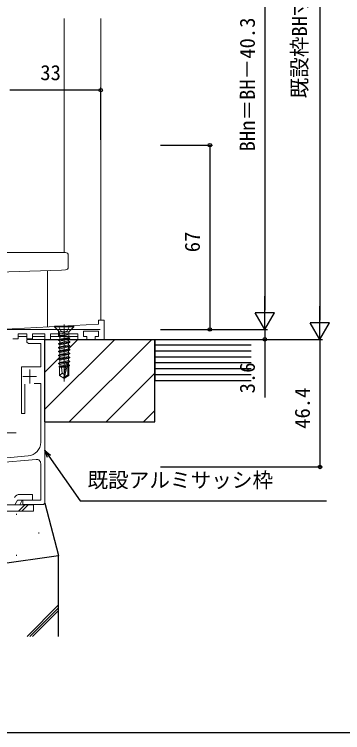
# Model space of a CAD drawing. Units: millimetres, scale not verified. Extents: x -437 to 438, y -281 to 279.
# Drawn here: x -240.6 to -121.2, y -281.3 to -20.1 of the extents above; entities that cross this region are included whole.
import ezdxf
from ezdxf.enums import TextEntityAlignment as Align

# ---------------------------------------------------------------- set-up
doc = ezdxf.new("R2010")
doc.units = ezdxf.units.MM
doc.header["$LTSCALE"] = 2
for name, color, linetype, lineweight in [('0-2_YKK_11', 7, 'Continuous', 18), ('0-4_YKK_12', 2, 'Continuous', 18), ('0-5_YKK_13', 4, 'Continuous', 18)]:
    doc.layers.add(name, color=color, linetype=linetype, lineweight=lineweight)
for name, color, linetype in [('0-7_YKK_D', 6, 'Continuous'), ('0-8_YKK_ZWAK', 7, 'Continuous'), ('0-9_YSS_K', 3, 'Continuous'), ('0-A_YSS_KE', 3, 'Continuous')]:
    doc.layers.add(name, color=color, linetype=linetype)
doc.styles.add('ＭＳ ゴシック', font='')
doc.styles.get('ＭＳ ゴシック').set_extended_font_data('MS Gothic')

msp = doc.modelspace()

# ---------------------------------------------------------------- linework, layer by layer
at = {"layer": '0-2_YKK_11', "color": 4}
for p, q in [((-235.5, -139.797), (-231, -139.797)), ((-230, -198.297), (-229.5, -197.797))]:
    msp.add_line(p, q, dxfattribs=at)
at = {"layer": '0-2_YKK_11', "color": 211}
msp.add_lwpolyline([(-246, -134.684), (-210, -132.797), (-210, -131.297), (-208, -131.297), (-208, -138.297), (-211.25, -138.297), (-211.25, -137.297), (-210, -137.297), (-210, -135.297), (-215.5, -135.297), (-215.5, -137.297), (-214.25, -137.297), (-214.25, -138.297), (-217.5, -138.297), (-217.5, -136.297), (-221.634, -136.297), (-222.067, -136.047), (-222.933, -136.047), (-223.366, -136.297), (-227.5, -136.297), (-227.5, -138.297), (-229.5, -138.297), (-229.5, -136.297), (-234, -136.297), (-234, -138.097), (-236, -138.097), (-236, -136.297), (-239.2, -136.297), (-239.2, -138.097), (-241.2, -138.097)], dxfattribs=at)
at = {"layer": '0-2_YKK_11', "color": 4}
for points in [[(-229.5, -197.797), (-229.5, -138.297), (-236, -138.297), (-236, -139.297), (-235.5, -139.797)], [(-231, -139.797), (-231, -148.297), (-238, -148.297), (-238, -165.297), (-236.8, -165.297), (-236.8, -154.591)], [(-233.4, -154.297), (-231, -154.297), (-231, -175.722)], [(-235.564, -180.703), (-248.5, -181.835), (-248.5, -177.297), (-248.75, -176.864), (-249, -176.431), (-249, -165.297), (-252, -165.297)], [(-232.631, -181.952), (-247, -183.21), (-247, -186.025)], [(-230, -198.297), (-237.5, -198.297), (-237.5, -196.797), (-231, -196.797), (-231, -183.447)]]:
    msp.add_lwpolyline(points, dxfattribs=at)
for centre, radius, start, end in [((-236, -175.722), 5, 275, 360), ((-232.5, -183.447), 1.5, 0.00001, 95.00001)]:
    msp.add_arc(centre, radius, start, end, dxfattribs=at)
at = {"layer": '0-4_YKK_12'}
for p, q in [((-222.5, -21.609), (-222.5, -106.697)), ((-209.201, -21.609), (-209.201, -131.298)), ((-228.5, -113.259), (-228.5, -133.767)), ((-334.5, -134.697), (-209.35, -134.697)), ((-235, -149.297), (-235, -154.297)), ((-237.5, -151.797), (-232.5, -151.797))]:
    msp.add_line(p, q, dxfattribs=at)
at = {"layer": '0-5_YKK_13'}
for p, q in [((-249.101, -106.697), (-223.449, -106.697)), ((-223.449, -106.697), (-222.001, -106.697)), ((-221.001, -107.697), (-221.001, -112.032)), ((-223.414, -113.082), (-246.936, -113.903)), ((-221.966, -113.031), (-223.414, -113.082)), ((-222.5, -132.843), (-222.5, -153.558)), ((-219, -133.448), (-226, -133.448)), ((-226, -133.448), (-226, -133.748)), ((-219, -133.748), (-226, -133.748)), ((-226, -133.748), (-224.473, -135.275)), ((-224.6, -135.248), (-224.6, -136.998)), ((-220.82, -135.568), (-224.18, -135.568)), ((-219, -133.748), (-220.527, -135.275)), ((-219, -133.448), (-219, -133.748)), ((-239.202, -137.294), (-236.002, -137.294)), ((-234.002, -137.294), (-229.502, -137.294)), ((-227.502, -137.294), (-217.502, -137.294)), ((-221.32, -136.571), (-224.6, -137.098)), ((-224.6, -137.098), (-224.18, -136.855)), ((-224.6, -137.098), (-224.6, -137.198)), ((-224.6, -137.198), (-224.05, -137.515)), ((-224.6, -138.498), (-220.4, -137.798)), ((-220.4, -137.898), (-224.6, -138.598)), ((-224.6, -138.498), (-224.05, -138.18)), ((-224.18, -135.982), (-224.18, -136.855)), ((-221.32, -136.571), (-224.18, -136.855)), ((-221.32, -136.631), (-224.05, -137.515)), ((-224.05, -137.515), (-224.05, -138.18)), ((-220.82, -137.555), (-224.05, -138.18)), ((-220.95, -138.215), (-224.05, -138.915)), ((-220.4, -137.898), (-220.95, -138.215)), ((-220.95, -138.215), (-220.95, -138.88)), ((-220.82, -135.982), (-220.82, -137.555)), ((-220.4, -137.798), (-220.82, -137.555)), ((-220.4, -137.798), (-220.4, -137.898)), ((-224.6, -138.498), (-224.6, -138.598)), ((-224.6, -138.598), (-224.05, -138.915)), ((-224.6, -139.898), (-220.4, -139.198)), ((-220.4, -139.298), (-224.6, -139.998)), ((-224.6, -139.898), (-224.05, -139.58)), ((-224.6, -139.898), (-224.6, -139.998)), ((-224.6, -139.998), (-224.05, -140.315)), ((-224.6, -141.298), (-220.4, -140.598)), ((-220.4, -140.698), (-224.6, -141.398)), ((-224.6, -141.298), (-224.05, -140.98)), ((-220.95, -138.88), (-224.05, -139.58)), ((-224.05, -138.915), (-224.05, -139.58)), ((-220.95, -139.615), (-224.05, -140.315)), ((-220.95, -140.28), (-224.05, -140.98)), ((-224.05, -140.315), (-224.05, -140.98)), ((-220.95, -141.015), (-224.05, -141.715)), ((-220.4, -139.198), (-220.95, -138.88)), ((-220.4, -139.298), (-220.95, -139.615)), ((-220.95, -139.615), (-220.95, -140.28)), ((-220.4, -140.598), (-220.95, -140.28)), ((-220.4, -140.698), (-220.95, -141.015)), ((-220.95, -141.015), (-220.95, -141.78)), ((-220.4, -139.198), (-220.4, -139.298)), ((-220.4, -140.598), (-220.4, -140.698)), ((-224.6, -141.298), (-224.18, -141.055)), ((-224.6, -141.298), (-224.6, -141.398)), ((-224.6, -141.298), (-224.6, -141.398)), ((-224.6, -141.398), (-224.05, -141.715)), ((-224.6, -141.398), (-224.05, -141.715)), ((-224.6, -142.698), (-220.4, -141.998)), ((-220.4, -142.098), (-224.6, -142.798)), ((-224.6, -142.698), (-224.05, -142.38)), ((-224.6, -142.698), (-224.6, -142.798)), ((-224.6, -142.798), (-224.05, -143.115)), ((-224.6, -144.098), (-220.4, -143.398)), ((-220.4, -143.498), (-224.6, -144.198)), ((-224.05, -141.715), (-224.05, -142.38)), ((-220.82, -141.755), (-224.05, -142.38)), ((-220.95, -143.08), (-224.05, -143.78)), ((-224.05, -143.115), (-224.05, -143.78)), ((-220.95, -142.415), (-220.95, -143.08)), ((-220.4, -143.398), (-220.95, -143.08)), ((-220.4, -141.998), (-220.82, -141.755)), ((-220.4, -141.998), (-220.4, -142.098)), ((-220.4, -143.398), (-220.4, -143.498)), ((-224.6, -144.098), (-224.05, -143.78)), ((-224.6, -144.098), (-224.6, -144.198)), ((-224.6, -144.198), (-224.05, -144.515)), ((-224.6, -145.498), (-220.4, -144.798)), ((-220.4, -144.898), (-224.6, -145.598)), ((-224.6, -145.498), (-224.05, -145.18)), ((-224.6, -145.498), (-224.6, -145.598)), ((-224.6, -145.598), (-224.05, -145.915)), ((-220.95, -144.48), (-224.05, -145.18)), ((-224.05, -144.515), (-224.05, -145.18)), ((-220.95, -145.215), (-224.05, -145.915)), ((-224.05, -145.915), (-224.05, -146.68)), ((-220.95, -145.98), (-224.05, -146.68)), ((-220.95, -143.815), (-220.95, -144.48)), ((-220.4, -144.798), (-220.95, -144.48)), ((-220.4, -144.898), (-220.95, -145.215)), ((-220.95, -145.215), (-220.95, -145.98)), ((-220.4, -146.298), (-220.95, -145.98)), ((-220.4, -144.798), (-220.4, -144.898)), ((-224.6, -146.998), (-220.4, -146.298)), ((-220.4, -146.398), (-224.6, -147.098)), ((-224.6, -146.998), (-224.05, -146.68)), ((-224.6, -146.998), (-224.6, -147.098)), ((-224.6, -147.098), (-224.05, -147.415)), ((-221.821, -147.858), (-224.4, -148.282)), ((-224.4, -148.282), (-224.05, -148.08)), ((-224.2, -148.377), (-224.4, -148.282)), ((-224.2, -148.377), (-224.2, -151.402)), ((-221.956, -148.448), (-224.2, -148.448)), ((-221.595, -146.861), (-224.05, -147.415)), ((-224.05, -147.415), (-224.05, -148.08)), ((-221.754, -147.562), (-224.05, -148.08)), ((-221.882, -148.124), (-223.548, -148.448)), ((-221.59, -146.841), (-222.5, -150.941)), ((-221.157, -146.738), (-222.35, -152.086)), ((-220.95, -146.715), (-221.141, -146.759)), ((-220.95, -147.38), (-221.103, -147.415)), ((-221.1, -146.896), (-221.1, -151.243)), ((-220.5, -147.64), (-221.1, -147.739)), ((-220.5, -147.855), (-221.1, -147.972)), ((-220.8, -148.448), (-221.1, -148.448)), ((-220.4, -146.398), (-220.95, -146.715)), ((-220.95, -146.715), (-220.95, -147.38)), ((-220.5, -147.64), (-220.95, -147.38)), ((-220.8, -148.029), (-220.8, -151.402)), ((-220.5, -147.64), (-220.5, -147.855)), ((-220.4, -146.298), (-220.4, -146.398)), ((-223.2, -150.548), (-224.2, -151.402)), ((-224.2, -151.402), (-222.65, -152.448)), ((-222.5, -150.941), (-222.65, -152.448)), ((-222.5, -150.941), (-222.5, -152.448)), ((-221.1, -151.243), (-222.35, -152.086)), ((-220.8, -151.402), (-222.35, -152.448)), ((-220.8, -151.402), (-221.1, -151.243)), ((-222.65, -152.448), (-222.35, -152.448)), ((-222.35, -152.086), (-222.35, -152.448)), ((-258.2, -172.297), (-239.89, -172.297)), ((-238.598, -194.65), (-233.956, -194.65)), ((-233.956, -194.649), (-233.956, -196.798)), ((-233.653, -198.449), (-282.908, -198.449)), ((-240.388, -198.45), (-239.434, -196.798)), ((-239.434, -196.798), (-233.956, -196.798)), ((-239.108, -200.749), (-236.808, -198.449)), ((-238.656, -198.45), (-237.702, -196.798)), ((-237.825, -200.749), (-235.525, -198.449)), ((-233.653, -200.749), (-233.653, -198.449)), ((-233.653, -200.749), (-282.908, -200.749))]:
    msp.add_line(p, q, dxfattribs=at)
for points in [[(-224.501, -133.448), (-223.645, -135.164), (-222.5, -135.773)], [(-220.499, -133.448), (-221.355, -135.164), (-222.5, -135.773)], [(-221.32, -136.571), (-221.32, -136.631), (-224.6, -137.198)], [(-220.4, -142.098), (-220.95, -142.415), (-224.05, -143.115)], [(-220.4, -143.498), (-220.95, -143.815), (-224.05, -144.515)], [(-222.5, -151.049), (-223.2, -150.548), (-223.4, -148.448)], [(-220.5, -147.855), (-220.95, -148.115), (-221.1, -148.149)]]:
    msp.add_lwpolyline(points, dxfattribs=at)
for centre, radius, start, end in [((-222.001, -107.697), 1, 0, 90), ((-222.001, -112.032), 1, 272, 0), ((-225.18, -135.982), 1, 0, 45), ((-219.82, -135.982), 1, 135, 180), ((-221.348, -146.896), 0.248, 0, 167.19096), ((-238.598, -196.95), 2.3, 89.99772, 149.99747)]:
    msp.add_arc(centre, radius, start, end, dxfattribs=at)
at = {"layer": '0-7_YKK_D'}
for p, q in [((-129.502, 98.397), (-129.502, -131.3)), ((-149.502, 61.7), (-149.502, -127.697)), ((-209.201, -65.697), (-209.201, -46.697)), ((-209.201, -47.697), (-242.2, -47.697)), ((-187.502, -67.697), (-168.502, -67.697)), ((-169.502, -67.697), (-169.502, -134.697)), ((-149.502, -134.697), (-149.502, -122.573)), ((-129.502, -138.3), (-129.502, -126.176)), ((-149.502, -134.697), (-153.002, -128.635)), ((-146.002, -128.635), (-153.002, -128.635)), ((-149.502, -134.697), (-146.002, -128.635)), ((-149.502, -134.697), (-149.502, -132.147)), ((-129.502, -138.3), (-133.002, -132.238)), ((-126.002, -132.238), (-133.002, -132.238)), ((-129.502, -138.3), (-126.002, -132.238)), ((-187.502, -134.697), (-168.502, -134.697)), ((-187.502, -134.697), (-148.502, -134.697)), ((-187.502, -134.697), (-148.502, -134.697)), ((-149.502, -134.697), (-149.502, -138.3)), ((-187.502, -138.3), (-148.502, -138.3)), ((-187.502, -138.3), (-128.502, -138.3)), ((-187.502, -138.3), (-128.502, -138.3)), ((-149.502, -138.3), (-149.502, -159.374)), ((-129.502, -138.3), (-129.502, -184.697)), ((-187.502, -184.697), (-128.502, -184.697))]:
    msp.add_line(p, q, dxfattribs=at)
for points in [[(-228.6, -181.215), (-229.503, -178.734), (-227.481, -180.431)], [(-229.503, -178.734), (-228.041, -180.823), (-216.675, -197.054), (-127.132, -197.054)]]:
    msp.add_lwpolyline(points, dxfattribs=at)
for centre in [(-209.201, -47.697), (-169.502, -67.697), (-169.502, -134.697), (-149.502, -138.3), (-129.502, -184.697)]:
    msp.add_circle(centre, 0.637, dxfattribs=at)
at = {"layer": '0-8_YKK_ZWAK'}
msp.add_lwpolyline([(-436.8, -281.3), (438.2, -281.3), (438.2, 243.7)], dxfattribs=at)
at = {"layer": '0-9_YSS_K'}
for p, q in [((-229.502, -163.702), (-204.101, -138.3)), ((-220.955, -141.684), (-217.571, -138.3)), ((-220.632, -168.302), (-190.63, -138.3)), ((-154.5, -140.443), (-189.503, -140.443)), ((-154.5, -142.586), (-189.503, -142.586)), ((-229.502, -150.231), (-224.055, -144.784)), ((-154.5, -144.729), (-189.503, -144.729)), ((-154.5, -146.871), (-189.503, -146.871)), ((-207.162, -168.302), (-189.503, -150.643)), ((-154.5, -149.014), (-189.503, -149.014)), ((-154.5, -151.157), (-189.503, -151.157)), ((-193.691, -168.302), (-189.503, -164.113)), ((-239.905, -201.797), (-239.655, -201.797)), ((-231.83, -208.672), (-231.58, -208.672)), ((-239.905, -216.747), (-239.655, -216.747)), ((-238.878, -218.901), (-238.831, -218.884)), ((-235.945, -246.3), (-224.502, -234.857)), ((-234.945, -246.3), (-224.502, -235.857)), ((-233.945, -246.3), (-224.502, -236.857))]:
    msp.add_line(p, q, dxfattribs=at)
at = {"layer": '0-A_YSS_KE'}
for p, q in [((-229.502, -138.3), (-189.502, -138.3)), ((-229.502, -168.3), (-229.502, -138.3)), ((-189.503, -168.302), (-189.502, -138.3)), ((-189.503, -138.3), (-189.503, -153.3)), ((-189.503, -138.3), (-154.5, -138.3)), ((-189.503, -153.3), (-154.5, -153.3)), ((-229.503, -168.302), (-189.501, -168.302)), ((-229.502, -197.8), (-224.502, -216.896)), ((-350.502, -234.592), (-224.502, -216.896)), ((-224.502, -246.3), (-224.502, -216.896))]:
    msp.add_line(p, q, dxfattribs=at)

# ---------------------------------------------------------------- texts
at = {"layer": '0-7_YKK_D', "style": 'ＭＳ ゴシック'}
for s, p in [('既設枠BH寸法', (-132.525, -50.67)), ('BHn＝BH－40.3', (-151.502, -69.945)), ('67', (-171.502, -106.609)), ('3.6', (-151.502, -157.928)), ('46.4', (-131.502, -170.81))]:
    msp.add_text(s, height=5.499, rotation=90, dxfattribs=at).set_placement(p, align=Align.BOTTOM_LEFT)
for s, p in [('33', (-231.155, -45.697)), ('既設アルミサッシ枠', (-214.016, -193.852))]:
    msp.add_text(s, height=5.499, dxfattribs=at).set_placement(p, align=Align.BOTTOM_LEFT)

doc.saveas('drawing.dxf')
